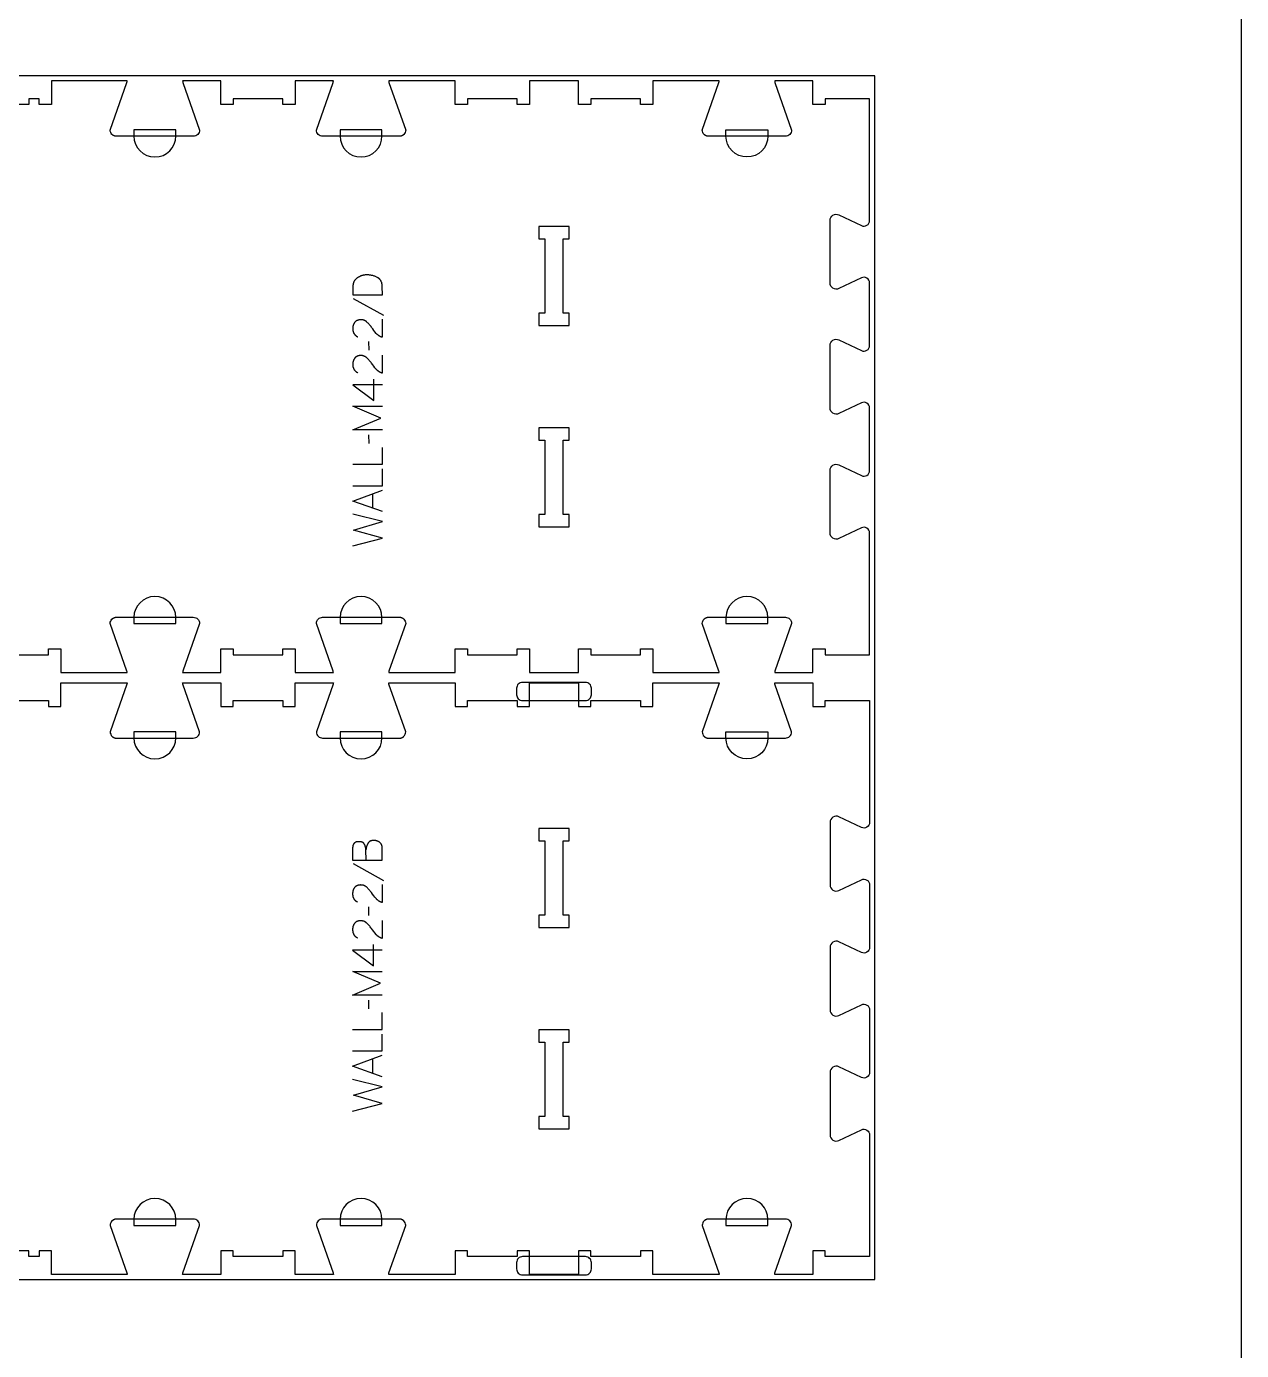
# Model space of a CAD drawing. Extents: x 0 to 4485, y 0 to 10771.
# Drawn here: x 1952 to 3183, y 4278 to 5619 of the extents above; entities that cross this region are included whole.
import ezdxf

# ---------------------------------------------------------------- set-up
doc = ezdxf.new("R2010")
doc.units = 0
for name, color, linetype in [('0_SHEET_SPRUCEPLY_2440X122', 1, 'CONTINUOUS'), ('1_ANYTOOL_1MMDEEP_LABELS_S', 2, 'CONTINUOUS'), ('3_ANYTOOL_CUTTHROUGH_INSID', 4, 'CONTINUOUS'), ('4_ANYTOOL_CUTTHROUGH_OUTSI', 5, 'CONTINUOUS'), ('5_ANYTOOL_HALF_MILL_9MM_IN', 3, 'CONTINUOUS'), ('DONOTCUT', 7, 'CONTINUOUS')]:
    doc.layers.add(name, color=color, linetype=linetype)

msp = doc.modelspace()

# ---------------------------------------------------------------- linework, layer by layer
at = {"layer": '0_SHEET_SPRUCEPLY_2440X122'}
msp.add_lwpolyline([(371.7, 5569.4), (371.7, 4349.4), (2811.7, 4349.4), (2811.7, 5569.4)], close=True, dxfattribs=at)
at = {"layer": '1_ANYTOOL_1MMDEEP_LABELS_S', "color": 2}
msp.add_lwpolyline([(2282.8, 5347.3), (2312.8, 5347.3), (2312.7, 5355.8), (2312.7, 5356.2), (2312.7, 5356.6), (2312.6, 5357), (2312.6, 5357.4), (2312.5, 5357.8), (2312.5, 5358.2), (2312.4, 5358.5), (2312.3, 5358.9), (2312.3, 5359.2), (2312.2, 5359.6), (2312.1, 5359.9), (2311.9, 5360.2), (2311.8, 5360.6), (2311.7, 5360.7), (2311.7, 5360.9), (2311.6, 5361), (2311.5, 5361.2), (2311.5, 5361.3), (2311.4, 5361.5), (2311.3, 5361.6), (2311.2, 5361.8), (2311.1, 5361.9), (2311.1, 5362), (2311, 5362.2), (2310.9, 5362.3), (2310.8, 5362.4), (2310.7, 5362.6), (2310.6, 5362.7), (2310.5, 5362.8), (2310.4, 5362.9), (2310.3, 5363.1), (2310.2, 5363.2), (2310.1, 5363.3), (2309.9, 5363.4), (2309.8, 5363.5), (2309.7, 5363.6), (2309.6, 5363.7), (2309.5, 5363.9), (2309.3, 5364), (2309.2, 5364.1), (2309.1, 5364.2), (2309, 5364.3), (2308.8, 5364.4), (2308.7, 5364.5), (2308.5, 5364.6), (2308.3, 5364.7), (2308, 5364.9), (2307.7, 5365.1), (2307, 5365.4), (2306.4, 5365.7), (2305.8, 5366), (2305.2, 5366.2), (2304.5, 5366.5), (2303.9, 5366.7), (2303.2, 5366.9), (2302.6, 5367), (2301.9, 5367.2), (2301.2, 5367.3), (2300.5, 5367.4), (2299.9, 5367.5), (2299.2, 5367.6), (2298.5, 5367.7), (2297.8, 5367.7), (2297.1, 5367.7), (2296.5, 5367.7), (2295.9, 5367.7), (2295.3, 5367.6), (2294.7, 5367.5), (2294.2, 5367.5), (2293.9, 5367.4), (2293.6, 5367.4), (2293.3, 5367.3), (2293, 5367.2), (2292.8, 5367.2), (2292.5, 5367.1), (2292.2, 5367), (2291.9, 5366.9), (2291.7, 5366.8), (2291.4, 5366.7), (2291.1, 5366.6), (2290.8, 5366.5), (2290.6, 5366.4), (2290.3, 5366.3), (2289.8, 5366.1), (2289.3, 5365.8), (2288.8, 5365.5), (2288.3, 5365.2), (2287.9, 5365), (2287.7, 5364.8), (2287.4, 5364.6), (2287.1, 5364.4), (2286.8, 5364.2), (2286.6, 5364), (2286.3, 5363.8), (2286.1, 5363.6), (2285.8, 5363.3), (2285.6, 5363.1), (2285.4, 5362.9), (2285.2, 5362.7), (2285, 5362.4), (2284.8, 5362.2), (2284.6, 5361.9), (2284.5, 5361.7), (2284.3, 5361.4), (2284.2, 5361.2), (2284, 5360.9), (2283.9, 5360.7), (2283.8, 5360.4), (2283.7, 5360.2), (2283.6, 5359.9), (2283.5, 5359.6), (2283.4, 5359.3), (2283.3, 5359.1), (2283.2, 5358.8), (2283.2, 5358.5), (2283.1, 5358.2), (2283.1, 5357.9), (2283.1, 5357.6), (2283, 5357.3), (2282.9, 5354.9), (2282.9, 5352.4), (2282.8, 5349.9)], close=True, dxfattribs=at)
for points in [[(2283.2, 5343.9), (2314, 5326.7)], [(2312.7, 5322.7), (2312.7, 5304.4), (2312.2, 5304.5), (2312, 5304.6), (2311.8, 5304.7), (2311.6, 5304.8), (2311.3, 5304.8), (2311.1, 5304.9), (2310.9, 5305), (2310.7, 5305.1), (2310.5, 5305.2), (2310.3, 5305.3), (2310.1, 5305.4), (2309.9, 5305.6), (2309.7, 5305.7), (2309.5, 5305.8), (2309.3, 5305.9), (2309.1, 5306.1), (2308.9, 5306.2), (2308.7, 5306.3), (2308.6, 5306.5), (2308.4, 5306.6), (2308.2, 5306.8), (2308, 5306.9), (2307.8, 5307.1), (2307.7, 5307.2), (2307.5, 5307.4), (2307.3, 5307.5), (2307.2, 5307.7), (2307, 5307.9), (2306.8, 5308), (2306.5, 5308.4), (2305.3, 5309.9), (2304.1, 5311.4), (2303, 5312.9), (2301.8, 5314.4), (2301.3, 5315.2), (2300.7, 5315.9), (2300.1, 5316.6), (2299.5, 5317.3), (2299, 5318), (2298.4, 5318.6), (2297.7, 5319.2), (2297.1, 5319.8), (2297, 5320), (2296.8, 5320.1), (2296.6, 5320.3), (2296.5, 5320.4), (2296.3, 5320.5), (2296.2, 5320.6), (2296, 5320.7), (2295.8, 5320.9), (2295.6, 5321), (2295.5, 5321.1), (2295.3, 5321.2), (2295.1, 5321.3), (2294.9, 5321.4), (2294.7, 5321.4), (2294.5, 5321.5), (2294.4, 5321.6), (2294.2, 5321.7), (2294, 5321.7), (2293.8, 5321.8), (2293.6, 5321.9), (2293.4, 5321.9), (2293.2, 5322), (2293, 5322), (2292.7, 5322), (2292.5, 5322.1), (2292.3, 5322.1), (2292.1, 5322.1), (2291.9, 5322.1), (2291.7, 5322.2), (2291.4, 5322.2), (2291.2, 5322.2), (2291, 5322.2), (2290.7, 5322.2), (2290.5, 5322.2), (2290.3, 5322.2), (2290, 5322.1), (2289.8, 5322.1), (2289.6, 5322.1), (2289.3, 5322.1), (2289.1, 5322), (2288.9, 5322), (2288.7, 5321.9), (2288.5, 5321.9), (2288.2, 5321.8), (2288, 5321.8), (2287.8, 5321.7), (2287.6, 5321.6), (2287.5, 5321.6), (2287.3, 5321.5), (2287.1, 5321.4), (2286.9, 5321.3), (2286.7, 5321.2), (2286.5, 5321.1), (2286.4, 5321), (2286.2, 5320.9), (2286, 5320.8), (2285.9, 5320.6), (2285.7, 5320.5), (2285.6, 5320.4), (2285.4, 5320.3), (2285.3, 5320.1), (2285.1, 5320), (2285, 5319.8), (2284.9, 5319.7), (2284.7, 5319.5), (2284.6, 5319.3), (2284.5, 5319.2), (2284.4, 5319), (2284.3, 5318.8), (2284.2, 5318.7), (2284.1, 5318.5), (2283.9, 5318.3), (2283.9, 5318.1), (2283.8, 5317.9), (2283.7, 5317.8), (2283.6, 5317.6), (2283.5, 5317.4), (2283.4, 5317.2), (2283.4, 5317), (2283.3, 5316.8), (2283.2, 5316.6), (2283.2, 5316.4), (2283.1, 5316.2), (2283.1, 5316), (2283, 5315.8), (2283, 5315.6), (2282.9, 5315.3), (2282.9, 5315.1), (2282.9, 5314.9), (2282.8, 5314.7), (2282.8, 5314.4), (2282.8, 5314.2), (2282.8, 5314), (2282.8, 5313.7), (2282.8, 5313.3), (2282.8, 5312.9), (2282.8, 5312.5), (2282.8, 5312.2), (2282.8, 5311.8), (2282.9, 5311.5), (2282.9, 5311.2), (2283, 5310.8), (2283.1, 5310.5), (2283.2, 5310.2), (2283.2, 5310.1), (2283.3, 5309.9), (2283.3, 5309.8), (2283.4, 5309.6), (2283.4, 5309.5), (2283.5, 5309.3), (2283.5, 5309.2), (2283.6, 5309), (2283.7, 5308.9), (2283.7, 5308.7), (2283.8, 5308.6), (2283.9, 5308.5), (2284, 5308.3), (2284, 5308.2), (2284.1, 5308.1), (2284.2, 5307.9), (2284.3, 5307.8), (2284.4, 5307.7), (2284.5, 5307.6), (2284.6, 5307.4), (2284.7, 5307.3), (2284.8, 5307.2), (2284.9, 5307.1), (2285, 5306.9), (2285.1, 5306.8), (2285.2, 5306.7), (2285.3, 5306.6), (2285.4, 5306.5), (2285.5, 5306.4), (2285.6, 5306.3), (2285.8, 5306.2), (2285.9, 5306.1), (2286.1, 5305.9), (2286.4, 5305.7), (2286.7, 5305.5), (2287, 5305.3), (2287.3, 5305.1), (2287.6, 5305), (2287.9, 5304.8)], [(2298.9, 5300.1), (2299, 5291.3)], [(2312.7, 5286.4), (2312.7, 5268.1), (2312.2, 5268.2), (2312, 5268.3), (2311.8, 5268.4), (2311.6, 5268.5), (2311.3, 5268.5), (2311.1, 5268.6), (2310.9, 5268.7), (2310.7, 5268.8), (2310.5, 5268.9), (2310.3, 5269), (2310.1, 5269.1), (2309.9, 5269.3), (2309.7, 5269.4), (2309.5, 5269.5), (2309.3, 5269.6), (2309.1, 5269.8), (2308.9, 5269.9), (2308.7, 5270), (2308.6, 5270.2), (2308.4, 5270.3), (2308.2, 5270.5), (2308, 5270.6), (2307.8, 5270.8), (2307.7, 5270.9), (2307.5, 5271.1), (2307.3, 5271.2), (2307.2, 5271.4), (2307, 5271.6), (2306.8, 5271.7), (2306.5, 5272.1), (2305.3, 5273.6), (2304.1, 5275.1), (2303, 5276.6), (2301.8, 5278.1), (2301.3, 5278.9), (2300.7, 5279.6), (2300.1, 5280.3), (2299.5, 5281), (2299, 5281.7), (2298.4, 5282.3), (2297.7, 5282.9), (2297.1, 5283.5), (2297, 5283.7), (2296.8, 5283.8), (2296.6, 5284), (2296.5, 5284.1), (2296.3, 5284.2), (2296.2, 5284.3), (2296, 5284.4), (2295.8, 5284.6), (2295.6, 5284.7), (2295.5, 5284.8), (2295.3, 5284.9), (2295.1, 5285), (2294.9, 5285.1), (2294.7, 5285.1), (2294.5, 5285.2), (2294.4, 5285.3), (2294.2, 5285.4), (2294, 5285.4), (2293.8, 5285.5), (2293.6, 5285.6), (2293.4, 5285.6), (2293.2, 5285.7), (2293, 5285.7), (2292.7, 5285.7), (2292.5, 5285.8), (2292.3, 5285.8), (2292.1, 5285.8), (2291.9, 5285.8), (2291.7, 5285.9), (2291.4, 5285.9), (2291.2, 5285.9), (2291, 5285.9), (2290.7, 5285.9), (2290.5, 5285.9), (2290.3, 5285.9), (2290, 5285.8), (2289.8, 5285.8), (2289.6, 5285.8), (2289.3, 5285.8), (2289.1, 5285.7), (2288.9, 5285.7), (2288.7, 5285.6), (2288.5, 5285.6), (2288.2, 5285.5), (2288, 5285.5), (2287.8, 5285.4), (2287.6, 5285.3), (2287.5, 5285.3), (2287.3, 5285.2), (2287.1, 5285.1), (2286.9, 5285), (2286.7, 5284.9), (2286.5, 5284.8), (2286.4, 5284.7), (2286.2, 5284.6), (2286, 5284.5), (2285.9, 5284.3), (2285.7, 5284.2), (2285.6, 5284.1), (2285.4, 5284), (2285.3, 5283.8), (2285.1, 5283.7), (2285, 5283.5), (2284.9, 5283.4), (2284.7, 5283.2), (2284.6, 5283), (2284.5, 5282.9), (2284.4, 5282.7), (2284.3, 5282.5), (2284.2, 5282.4), (2284.1, 5282.2), (2283.9, 5282), (2283.9, 5281.8), (2283.8, 5281.6), (2283.7, 5281.5), (2283.6, 5281.3), (2283.5, 5281.1), (2283.4, 5280.9), (2283.4, 5280.7), (2283.3, 5280.5), (2283.2, 5280.3), (2283.2, 5280.1), (2283.1, 5279.9), (2283.1, 5279.7), (2283, 5279.5), (2283, 5279.3), (2282.9, 5279), (2282.9, 5278.8), (2282.9, 5278.6), (2282.8, 5278.4), (2282.8, 5278.1), (2282.8, 5277.9), (2282.8, 5277.7), (2282.8, 5277.4), (2282.8, 5277), (2282.8, 5276.6), (2282.8, 5276.2), (2282.8, 5275.9), (2282.8, 5275.5), (2282.9, 5275.2), (2282.9, 5274.9), (2283, 5274.5), (2283.1, 5274.2), (2283.2, 5273.9), (2283.2, 5273.8), (2283.3, 5273.6), (2283.3, 5273.5), (2283.4, 5273.3), (2283.4, 5273.2), (2283.5, 5273), (2283.5, 5272.9), (2283.6, 5272.7), (2283.7, 5272.6), (2283.7, 5272.4), (2283.8, 5272.3), (2283.9, 5272.2), (2284, 5272), (2284, 5271.9), (2284.1, 5271.8), (2284.2, 5271.6), (2284.3, 5271.5), (2284.4, 5271.4), (2284.5, 5271.3), (2284.6, 5271.1), (2284.7, 5271), (2284.8, 5270.9), (2284.9, 5270.8), (2285, 5270.6), (2285.1, 5270.5), (2285.2, 5270.4), (2285.3, 5270.3), (2285.4, 5270.2), (2285.5, 5270.1), (2285.6, 5270), (2285.8, 5269.9), (2285.9, 5269.8), (2286.1, 5269.6), (2286.4, 5269.4), (2286.7, 5269.2), (2287, 5269), (2287.3, 5268.8), (2287.6, 5268.7), (2287.9, 5268.5)], [(2304.1, 5240.2), (2304.1, 5261.9)], [(2312.8, 5256.1), (2282.7, 5256.2), (2304.1, 5240.2)], [(2312.8, 5210.6), (2282.8, 5210.6), (2311.1, 5222.6), (2282.9, 5234.6), (2312.8, 5234.6)], [(2298.9, 5205.4), (2299, 5196.7)], [(2282.8, 5175.7), (2312.8, 5175.7), (2312.8, 5192.8)], [(2282.8, 5153.9), (2312.8, 5153.9), (2312.8, 5171)], [(2312.8, 5127.7), (2282.8, 5138.5), (2312.8, 5149.6)], [(2303.2, 5131.1), (2303.2, 5146)], [(2282.8, 5092.9), (2312.8, 5100.7), (2283.7, 5109.1), (2312.8, 5117.6), (2282.8, 5125.1)], [(2282.6, 4774.5), (2312.6, 4774.5), (2312.6, 4784.2), (2312.7, 4786.7), (2312.7, 4786.9), (2312.7, 4787.1), (2312.7, 4787.4), (2312.7, 4787.6), (2312.7, 4787.8), (2312.6, 4788), (2312.6, 4788.2), (2312.6, 4788.4), (2312.5, 4788.6), (2312.5, 4788.8), (2312.4, 4789), (2312.4, 4789.2), (2312.3, 4789.4), (2312.2, 4789.6), (2312.2, 4789.8), (2312.1, 4790), (2312, 4790.1), (2311.9, 4790.3), (2311.8, 4790.5), (2311.7, 4790.7), (2311.6, 4790.8), (2311.5, 4791), (2311.4, 4791.2), (2311.3, 4791.3), (2311.1, 4791.5), (2311, 4791.6), (2310.9, 4791.8), (2310.7, 4791.9), (2310.6, 4792), (2310.4, 4792.2), (2310.3, 4792.3), (2310.1, 4792.5), (2309.9, 4792.6), (2309.7, 4792.7), (2309.6, 4792.8), (2309.4, 4792.9), (2309.2, 4793.1), (2309, 4793.2), (2308.9, 4793.3), (2308.7, 4793.4), (2308.5, 4793.5), (2308.3, 4793.5), (2308.2, 4793.6), (2308, 4793.7), (2307.8, 4793.8), (2307.6, 4793.9), (2307.4, 4793.9), (2307.2, 4794), (2307, 4794.1), (2306.8, 4794.1), (2306.7, 4794.2), (2306.5, 4794.2), (2306.3, 4794.3), (2306.1, 4794.3), (2305.9, 4794.4), (2305.7, 4794.4), (2305.5, 4794.4), (2305.3, 4794.5), (2305.1, 4794.5), (2304.9, 4794.5), (2304.7, 4794.5), (2304.5, 4794.5), (2304.3, 4794.5), (2304.1, 4794.5), (2303.8, 4794.5), (2303.6, 4794.5), (2303.3, 4794.5), (2303.1, 4794.5), (2302.9, 4794.5), (2302.6, 4794.4), (2302.4, 4794.4), (2302.2, 4794.3), (2302, 4794.3), (2301.7, 4794.2), (2301.5, 4794.2), (2301.3, 4794.1), (2301.1, 4794), (2300.9, 4794), (2300.8, 4793.9), (2300.6, 4793.8), (2300.5, 4793.8), (2300.4, 4793.7), (2300.3, 4793.7), (2300.2, 4793.6), (2300.1, 4793.6), (2300, 4793.5), (2300, 4793.4), (2299.9, 4793.4), (2299.8, 4793.3), (2299.7, 4793.3), (2299.6, 4793.2), (2299.6, 4793.2), (2299.5, 4793.1), (2299.4, 4793), (2299.3, 4793), (2299.3, 4792.9), (2299.2, 4792.8), (2299.1, 4792.8), (2299, 4792.7), (2299, 4792.6), (2298.9, 4792.5), (2298.8, 4792.5), (2298.7, 4792.3), (2298.6, 4792.1), (2298.4, 4792), (2298.3, 4791.8), (2298.2, 4791.6), (2298, 4791.2), (2297.8, 4790.9), (2297.6, 4790.5), (2297.4, 4790.1), (2297.3, 4789.7), (2297.1, 4789.3), (2296.9, 4788.9), (2296.8, 4788.5), (2296.7, 4788.1), (2296.6, 4787.7), (2296.5, 4787.2), (2296.4, 4786.8), (2296.3, 4786.4), (2296.2, 4785.9), (2296.2, 4785.5), (2296.1, 4785)], [(2296.3, 4774.5), (2296.1, 4785), (2296.1, 4785.4), (2296.1, 4785.8), (2296, 4786.2), (2296, 4786.6), (2295.9, 4787), (2295.8, 4787.3), (2295.7, 4787.7), (2295.6, 4788.1), (2295.5, 4788.4), (2295.4, 4788.8), (2295.3, 4789.1), (2295.2, 4789.4), (2295, 4789.8), (2294.9, 4790.1), (2294.7, 4790.4), (2294.6, 4790.7), (2294.5, 4790.8), (2294.5, 4790.9), (2294.4, 4791), (2294.4, 4791), (2294.3, 4791.1), (2294.3, 4791.2), (2294.2, 4791.3), (2294.2, 4791.3), (2294.1, 4791.4), (2294.1, 4791.5), (2294, 4791.5), (2294, 4791.6), (2293.9, 4791.7), (2293.9, 4791.7), (2293.8, 4791.8), (2293.7, 4791.8), (2293.7, 4791.9), (2293.6, 4791.9), (2293.5, 4792), (2293.5, 4792.1), (2293.4, 4792.1), (2293.3, 4792.2), (2293.2, 4792.2), (2293.2, 4792.3), (2293.1, 4792.3), (2293, 4792.4), (2292.9, 4792.4), (2292.9, 4792.5), (2292.8, 4792.5), (2292.7, 4792.5), (2292.6, 4792.6), (2292.5, 4792.6), (2292.4, 4792.7), (2292.3, 4792.7), (2292.2, 4792.8), (2292, 4792.8), (2291.8, 4792.9), (2291.6, 4792.9), (2291.4, 4793), (2291.2, 4793), (2291, 4793.1), (2290.8, 4793.1), (2290.5, 4793.2), (2290.3, 4793.2), (2290.1, 4793.2), (2289.8, 4793.2), (2289.6, 4793.2), (2289.3, 4793.2), (2289.1, 4793.2), (2288.7, 4793.2), (2288.5, 4793.2), (2288.3, 4793.2), (2288.1, 4793.2), (2287.9, 4793.2), (2287.7, 4793.2), (2287.6, 4793.1), (2287.4, 4793.1), (2287.2, 4793.1), (2287, 4793), (2286.9, 4793), (2286.7, 4793), (2286.5, 4792.9), (2286.4, 4792.9), (2286.2, 4792.8), (2286.1, 4792.8), (2285.9, 4792.7), (2285.8, 4792.7), (2285.7, 4792.6), (2285.5, 4792.5), (2285.4, 4792.5), (2285.3, 4792.4), (2285.1, 4792.3), (2285, 4792.2), (2284.9, 4792.1), (2284.8, 4792.1), (2284.6, 4792), (2284.5, 4791.9), (2284.4, 4791.8), (2284.3, 4791.7), (2284.2, 4791.6), (2284.1, 4791.5), (2284, 4791.4), (2283.9, 4791.2), (2283.8, 4791.1), (2283.7, 4791), (2283.7, 4790.9), (2283.6, 4790.8), (2283.5, 4790.6), (2283.4, 4790.5), (2283.4, 4790.4), (2283.3, 4790.2), (2283.2, 4790.1), (2283.2, 4789.9), (2283.1, 4789.8), (2283.1, 4789.6), (2283, 4789.5), (2283, 4789.3), (2282.9, 4789.2), (2282.9, 4789), (2282.8, 4788.8), (2282.8, 4788.7), (2282.8, 4788.5), (2282.7, 4788.3), (2282.7, 4788.1), (2282.7, 4787.9), (2282.7, 4787.8), (2282.6, 4787.6), (2282.6, 4787.4), (2282.6, 4787), (2282.6, 4786.6), (2282.6, 4774.5)], [(2283.1, 4771), (2313.8, 4753.9)], [(2312.6, 4749.8), (2312.5, 4731.5), (2312.1, 4731.7), (2311.8, 4731.8), (2311.6, 4731.8), (2311.4, 4731.9), (2311.2, 4732), (2311, 4732.1), (2310.7, 4732.2), (2310.5, 4732.3), (2310.3, 4732.4), (2310.1, 4732.5), (2309.9, 4732.6), (2309.7, 4732.7), (2309.5, 4732.9), (2309.3, 4733), (2309.1, 4733.1), (2308.9, 4733.2), (2308.8, 4733.4), (2308.6, 4733.5), (2308.4, 4733.6), (2308.2, 4733.8), (2308, 4733.9), (2307.8, 4734.1), (2307.7, 4734.2), (2307.5, 4734.4), (2307.3, 4734.5), (2307.2, 4734.7), (2307, 4734.9), (2306.8, 4735), (2306.7, 4735.2), (2306.4, 4735.6), (2305.1, 4737.1), (2304, 4738.5), (2302.8, 4740.1), (2301.7, 4741.6), (2301.1, 4742.3), (2300.5, 4743.1), (2300, 4743.8), (2299.4, 4744.5), (2298.8, 4745.1), (2298.2, 4745.8), (2297.6, 4746.4), (2297, 4747), (2296.8, 4747.1), (2296.6, 4747.3), (2296.5, 4747.4), (2296.3, 4747.6), (2296.1, 4747.7), (2296, 4747.8), (2295.8, 4747.9), (2295.6, 4748), (2295.5, 4748.1), (2295.3, 4748.2), (2295.1, 4748.3), (2294.9, 4748.4), (2294.7, 4748.5), (2294.6, 4748.6), (2294.4, 4748.7), (2294.2, 4748.8), (2294, 4748.8), (2293.8, 4748.9), (2293.6, 4749), (2293.4, 4749), (2293.2, 4749.1), (2293, 4749.1), (2292.8, 4749.2), (2292.6, 4749.2), (2292.4, 4749.2), (2292.2, 4749.3), (2291.9, 4749.3), (2291.7, 4749.3), (2291.5, 4749.3), (2291.3, 4749.3), (2291.1, 4749.4), (2290.8, 4749.4), (2290.6, 4749.4), (2290.3, 4749.3), (2290.1, 4749.3), (2289.8, 4749.3), (2289.6, 4749.3), (2289.4, 4749.3), (2289.2, 4749.2), (2288.9, 4749.2), (2288.7, 4749.2), (2288.5, 4749.1), (2288.3, 4749.1), (2288.1, 4749), (2287.9, 4748.9), (2287.7, 4748.9), (2287.5, 4748.8), (2287.3, 4748.7), (2287.1, 4748.6), (2286.9, 4748.6), (2286.7, 4748.5), (2286.5, 4748.4), (2286.4, 4748.3), (2286.2, 4748.2), (2286, 4748.1), (2285.9, 4747.9), (2285.7, 4747.8), (2285.6, 4747.7), (2285.4, 4747.6), (2285.3, 4747.4), (2285.1, 4747.3), (2285, 4747.1), (2284.8, 4747), (2284.7, 4746.8), (2284.6, 4746.7), (2284.4, 4746.5), (2284.3, 4746.3), (2284.2, 4746.2), (2284.1, 4746), (2284, 4745.8), (2283.9, 4745.7), (2283.8, 4745.5), (2283.7, 4745.3), (2283.6, 4745.1), (2283.5, 4744.9), (2283.4, 4744.7), (2283.3, 4744.6), (2283.3, 4744.4), (2283.2, 4744.2), (2283.1, 4744), (2283.1, 4743.8), (2283, 4743.6), (2282.9, 4743.4), (2282.9, 4743.2), (2282.8, 4742.9), (2282.8, 4742.7), (2282.8, 4742.5), (2282.7, 4742.3), (2282.7, 4742.1), (2282.7, 4741.8), (2282.6, 4741.6), (2282.6, 4741.4), (2282.6, 4741.2), (2282.6, 4740.9), (2282.6, 4740.4), (2282.6, 4740.1), (2282.6, 4739.7), (2282.6, 4739.4), (2282.7, 4739), (2282.7, 4738.7), (2282.8, 4738.3), (2282.8, 4738), (2282.9, 4737.7), (2283, 4737.4), (2283, 4737.2), (2283.1, 4737.1), (2283.1, 4736.9), (2283.2, 4736.8), (2283.3, 4736.6), (2283.3, 4736.5), (2283.4, 4736.3), (2283.4, 4736.2), (2283.5, 4736), (2283.6, 4735.9), (2283.6, 4735.8), (2283.7, 4735.6), (2283.8, 4735.5), (2283.9, 4735.4), (2284, 4735.2), (2284, 4735.1), (2284.1, 4735), (2284.2, 4734.8), (2284.3, 4734.7), (2284.4, 4734.6), (2284.5, 4734.5), (2284.6, 4734.4), (2284.7, 4734.2), (2284.8, 4734.1), (2284.9, 4734), (2285, 4733.9), (2285.1, 4733.8), (2285.2, 4733.7), (2285.3, 4733.6), (2285.5, 4733.5), (2285.6, 4733.3), (2285.7, 4733.2), (2286, 4733), (2286.2, 4732.8), (2286.5, 4732.7), (2286.8, 4732.5), (2287.1, 4732.3), (2287.4, 4732.1), (2287.7, 4732)], [(2298.7, 4727.2), (2298.8, 4718.5)], [(2312.6, 4713.5), (2312.5, 4695.2), (2312.1, 4695.4), (2311.8, 4695.5), (2311.6, 4695.5), (2311.4, 4695.6), (2311.2, 4695.7), (2311, 4695.8), (2310.7, 4695.9), (2310.5, 4696), (2310.3, 4696.1), (2310.1, 4696.2), (2309.9, 4696.3), (2309.7, 4696.4), (2309.5, 4696.6), (2309.3, 4696.7), (2309.1, 4696.8), (2308.9, 4696.9), (2308.8, 4697.1), (2308.6, 4697.2), (2308.4, 4697.3), (2308.2, 4697.5), (2308, 4697.6), (2307.8, 4697.8), (2307.7, 4697.9), (2307.5, 4698.1), (2307.3, 4698.2), (2307.2, 4698.4), (2307, 4698.6), (2306.8, 4698.7), (2306.7, 4698.9), (2306.4, 4699.3), (2305.1, 4700.8), (2304, 4702.2), (2302.8, 4703.8), (2301.7, 4705.3), (2301.1, 4706), (2300.5, 4706.8), (2300, 4707.5), (2299.4, 4708.2), (2298.8, 4708.8), (2298.2, 4709.5), (2297.6, 4710.1), (2297, 4710.7), (2296.8, 4710.8), (2296.6, 4711), (2296.5, 4711.1), (2296.3, 4711.3), (2296.1, 4711.4), (2296, 4711.5), (2295.8, 4711.6), (2295.6, 4711.7), (2295.5, 4711.8), (2295.3, 4711.9), (2295.1, 4712), (2294.9, 4712.1), (2294.7, 4712.2), (2294.6, 4712.3), (2294.4, 4712.4), (2294.2, 4712.5), (2294, 4712.5), (2293.8, 4712.6), (2293.6, 4712.7), (2293.4, 4712.7), (2293.2, 4712.8), (2293, 4712.8), (2292.8, 4712.9), (2292.6, 4712.9), (2292.4, 4712.9), (2292.2, 4713), (2291.9, 4713), (2291.7, 4713), (2291.5, 4713), (2291.3, 4713), (2291.1, 4713.1), (2290.8, 4713.1), (2290.6, 4713.1), (2290.3, 4713), (2290.1, 4713), (2289.8, 4713), (2289.6, 4713), (2289.4, 4713), (2289.2, 4712.9), (2288.9, 4712.9), (2288.7, 4712.9), (2288.5, 4712.8), (2288.3, 4712.8), (2288.1, 4712.7), (2287.9, 4712.6), (2287.7, 4712.6), (2287.5, 4712.5), (2287.3, 4712.4), (2287.1, 4712.3), (2286.9, 4712.3), (2286.7, 4712.2), (2286.5, 4712.1), (2286.4, 4712), (2286.2, 4711.9), (2286, 4711.8), (2285.9, 4711.6), (2285.7, 4711.5), (2285.6, 4711.4), (2285.4, 4711.3), (2285.3, 4711.1), (2285.1, 4711), (2285, 4710.8), (2284.8, 4710.7), (2284.7, 4710.5), (2284.6, 4710.4), (2284.4, 4710.2), (2284.3, 4710), (2284.2, 4709.9), (2284.1, 4709.7), (2284, 4709.5), (2283.9, 4709.4), (2283.8, 4709.2), (2283.7, 4709), (2283.6, 4708.8), (2283.5, 4708.6), (2283.4, 4708.4), (2283.3, 4708.3), (2283.3, 4708.1), (2283.2, 4707.9), (2283.1, 4707.7), (2283.1, 4707.5), (2283, 4707.3), (2282.9, 4707.1), (2282.9, 4706.9), (2282.8, 4706.6), (2282.8, 4706.4), (2282.8, 4706.2), (2282.7, 4706), (2282.7, 4705.8), (2282.7, 4705.5), (2282.6, 4705.3), (2282.6, 4705.1), (2282.6, 4704.9), (2282.6, 4704.6), (2282.6, 4704.1), (2282.6, 4703.8), (2282.6, 4703.4), (2282.6, 4703.1), (2282.7, 4702.7), (2282.7, 4702.4), (2282.8, 4702), (2282.8, 4701.7), (2282.9, 4701.4), (2283, 4701.1), (2283, 4700.9), (2283.1, 4700.8), (2283.1, 4700.6), (2283.2, 4700.5), (2283.3, 4700.3), (2283.3, 4700.2), (2283.4, 4700), (2283.4, 4699.9), (2283.5, 4699.7), (2283.6, 4699.6), (2283.6, 4699.5), (2283.7, 4699.3), (2283.8, 4699.2), (2283.9, 4699.1), (2284, 4698.9), (2284, 4698.8), (2284.1, 4698.7), (2284.2, 4698.5), (2284.3, 4698.4), (2284.4, 4698.3), (2284.5, 4698.2), (2284.6, 4698.1), (2284.7, 4697.9), (2284.8, 4697.8), (2284.9, 4697.7), (2285, 4697.6), (2285.1, 4697.5), (2285.2, 4697.4), (2285.3, 4697.3), (2285.5, 4697.2), (2285.6, 4697), (2285.7, 4696.9), (2286, 4696.7), (2286.2, 4696.5), (2286.5, 4696.4), (2286.8, 4696.2), (2287.1, 4696), (2287.4, 4695.8), (2287.7, 4695.7)], [(2312.6, 4683.3), (2282.6, 4683.4), (2303.9, 4667.3)], [(2303.9, 4667.3), (2303.9, 4689.1)], [(2312.6, 4637.8), (2282.6, 4637.8), (2311, 4649.8), (2282.7, 4661.8), (2312.6, 4661.8)], [(2298.7, 4632.6), (2298.8, 4623.8)], [(2282.6, 4602.9), (2312.6, 4602.9), (2312.6, 4620)], [(2282.6, 4581.1), (2312.6, 4581.1), (2312.6, 4598.2)], [(2312.6, 4554.8), (2282.6, 4565.7), (2312.6, 4576.8)], [(2303, 4558.3), (2303, 4573.2)], [(2282.6, 4520.1), (2312.6, 4527.8), (2283.5, 4536.3), (2312.6, 4544.8), (2282.6, 4552.3)]]:
    msp.add_lwpolyline(points, dxfattribs=at)
at = {"layer": '3_ANYTOOL_CUTTHROUGH_INSID', "color": 4}
for points in [[(2501.7, 5416.7), (2471.5, 5416.7), (2471.5, 5404.2), (2477.5, 5404.2), (2477.5, 5328.7), (2471.5, 5328.7), (2471.5, 5316.2), (2502, 5316.2), (2502, 5328.7), (2496, 5328.7), (2496, 5404.2), (2502, 5404.2), (2502, 5416.7)], [(2471.7, 5112.2), (2502, 5112.2), (2502, 5124.7), (2496, 5124.7), (2496, 5200.2), (2502, 5200.2), (2502, 5212.7), (2471.5, 5212.7), (2471.5, 5200.2), (2477.5, 5200.2), (2477.5, 5124.7), (2471.5, 5124.7), (2471.5, 5112.2)], [(2471.5, 4806.4), (2471.5, 4794.2), (2477.5, 4794.2), (2477.5, 4718.7), (2471.5, 4718.7), (2471.5, 4706.2), (2502, 4706.2), (2502, 4718.7), (2496, 4718.7), (2496, 4794.2), (2502, 4794.2), (2502, 4806.7), (2471.5, 4806.7)], [(2502, 4502.4), (2502, 4514.7), (2496, 4514.7), (2496, 4590.2), (2502, 4590.2), (2502, 4602.7), (2471.5, 4602.7), (2471.5, 4590.2), (2477.5, 4590.2), (2477.5, 4514.7), (2471.5, 4514.7), (2471.5, 4502.2), (2502, 4502.2)]]:
    msp.add_lwpolyline(points, close=True, dxfattribs=at)
at = {"layer": '4_ANYTOOL_CUTTHROUGH_OUTSI', "color": 5}
for points in [[(1924, 4982.7), (1974.5, 4982.7), (1974.5, 4988.7), (1987, 4988.7), (1987, 4988.4), (1987, 4964.7), (2036.7, 4964.7), (2054.1, 4964.7), (2054.1, 4964.7, 0.061485), (2053.9, 4966.1), (2037, 5014.3), (2037, 5014.4), (2037, 5014.4), (2037, 5014.4, -0.198912), (2038.8, 5018.8), (2038.9, 5018.9), (2039, 5019), (2039.2, 5019.1), (2039.3, 5019.2), (2039.4, 5019.3), (2039.5, 5019.4), (2039.6, 5019.5), (2039.8, 5019.6), (2039.9, 5019.7), (2040, 5019.8), (2040.2, 5019.9), (2040.3, 5019.9), (2040.4, 5020), (2040.6, 5020.1), (2040.7, 5020.1), (2040.9, 5020.2), (2041, 5020.3), (2041.1, 5020.3), (2041.3, 5020.4), (2041.4, 5020.4), (2041.6, 5020.4), (2041.7, 5020.5), (2041.9, 5020.5), (2042, 5020.6), (2042.2, 5020.6), (2042.3, 5020.6), (2042.5, 5020.6), (2042.6, 5020.6), (2042.8, 5020.7), (2042.9, 5020.7), (2043.1, 5020.7), (2043.2, 5020.7), (2121.2, 5020.7, -0.414214), (2127.5, 5014.4), (2127.5, 5014.4), (2127.5, 5014.3), (2110.6, 4966.1), (2110.6, 4966.1, 0.061485), (2110.4, 4964.7), (2149, 4964.7), (2149, 4988.7), (2161.5, 4988.7), (2161.5, 4982.7), (2212, 4982.7), (2212, 4988.7), (2224.5, 4988.7), (2224.5, 4964.7), (2263.1, 4964.7), (2263.1, 4964.7, 0.061485), (2262.8, 4966.1), (2245.9, 5014.3), (2245.9, 5014.4), (2245.9, 5014.4), (2245.9, 5014.4, -0.414214), (2252.2, 5020.7), (2330.2, 5020.7), (2330.3, 5020.7), (2330.5, 5020.7), (2330.6, 5020.7), (2330.8, 5020.6), (2330.9, 5020.6), (2331.1, 5020.6), (2331.2, 5020.6), (2331.4, 5020.6), (2331.5, 5020.5), (2331.7, 5020.5), (2331.8, 5020.4), (2332, 5020.4), (2332.1, 5020.4), (2332.3, 5020.3), (2332.4, 5020.3), (2332.5, 5020.2), (2332.7, 5020.1), (2332.8, 5020.1), (2333, 5020), (2333.1, 5019.9), (2333.2, 5019.9), (2333.4, 5019.8), (2333.5, 5019.7), (2333.6, 5019.6), (2333.8, 5019.5), (2333.9, 5019.4), (2334, 5019.3), (2334.1, 5019.2), (2334.2, 5019.1), (2334.4, 5019), (2334.5, 5018.9), (2334.6, 5018.8, -0.198912), (2336.4, 5014.4), (2336.4, 5014.4), (2336.4, 5014.3), (2319.5, 4966.1), (2319.5, 4966.1, 0.061485), (2319.3, 4964.7), (2386.5, 4964.7), (2386.5, 4988.7), (2399, 4988.7), (2399, 4982.7), (2449.5, 4982.7), (2449.5, 4988.7), (2462, 4988.7), (2462, 4964.7), (2511.5, 4964.7), (2511.5, 4988.7), (2524, 4988.7), (2524, 4982.7), (2574.5, 4982.7), (2574.5, 4988.7), (2587, 4988.7), (2587, 4964.7), (2636.7, 4964.7), (2654.1, 4964.7), (2654.1, 4964.7, 0.061486), (2653.9, 4966.1), (2637, 5014.3), (2637, 5014.4), (2637, 5014.4), (2637, 5014.4, -0.198912), (2638.8, 5018.8), (2638.9, 5018.9), (2639, 5019), (2639.2, 5019.1), (2639.3, 5019.2), (2639.4, 5019.3), (2639.5, 5019.4), (2639.6, 5019.5), (2639.8, 5019.6), (2639.9, 5019.7), (2640, 5019.8), (2640.2, 5019.9), (2640.3, 5019.9), (2640.4, 5020), (2640.6, 5020.1), (2640.7, 5020.1), (2640.9, 5020.2), (2641, 5020.3), (2641.1, 5020.3), (2641.3, 5020.4), (2641.4, 5020.4), (2641.6, 5020.4), (2641.7, 5020.5), (2641.9, 5020.5), (2642, 5020.6), (2642.2, 5020.6), (2642.3, 5020.6), (2642.5, 5020.6), (2642.6, 5020.6), (2642.8, 5020.7), (2642.9, 5020.7), (2643.1, 5020.7), (2643.2, 5020.7), (2721.2, 5020.7, -0.414214), (2727.5, 5014.4), (2727.5, 5014.4), (2727.5, 5014.3), (2710.6, 4966.1), (2710.6, 4966.1, 0.061485), (2710.4, 4964.7), (2749, 4964.7), (2749, 4988.7), (2761.5, 4988.7), (2761.5, 4982.7), (2806.5, 4982.7), (2806.5, 5106.1), (2806.5, 5106.1, 0.551268), (2798.2, 5111.3), (2775.4, 5100.4, -0.551268), (2766.5, 5106), (2766.5, 5169.4, -0.551268), (2775.4, 5175.1), (2798.2, 5164.2, 0.551268), (2806.5, 5169.4), (2806.5, 5232.8, 0.551268), (2798.2, 5238), (2775.4, 5227.1, -0.551268), (2766.5, 5232.7), (2766.5, 5296.1, -0.551268), (2775.4, 5301.8), (2798.2, 5290.9, 0.551268), (2806.5, 5296.1), (2806.5, 5359.5, 0.551268), (2798.2, 5364.7), (2775.4, 5353.8, -0.551268), (2766.5, 5359.4), (2766.5, 5422.8, -0.551268), (2775.4, 5428.5), (2798.2, 5417.6, 0.257375), (2803.8, 5417.9, 0.257375), (2806.5, 5422.8), (2806.5, 5546.2), (2761.5, 5546.2), (2761.5, 5540.2), (2749, 5540.2), (2749, 5564.2), (2710.4, 5564.2), (2710.4, 5564.2, 0.061485), (2710.6, 5562.8), (2727.5, 5514.5), (2727.5, 5514.5), (2727.5, 5514.4), (2727.5, 5514.4, -0.414214), (2721.2, 5508.2), (2643.2, 5508.2), (2643.1, 5508.2), (2642.9, 5508.2), (2642.8, 5508.2), (2642.6, 5508.2), (2642.5, 5508.2), (2642.3, 5508.2), (2642.2, 5508.3), (2642, 5508.3), (2641.9, 5508.3), (2641.7, 5508.4), (2641.6, 5508.4), (2641.4, 5508.4), (2641.3, 5508.5), (2641.1, 5508.5), (2641, 5508.6), (2640.9, 5508.6), (2640.7, 5508.7), (2640.6, 5508.8), (2640.4, 5508.8), (2640.3, 5508.9), (2640.2, 5509), (2640, 5509.1), (2639.9, 5509.1), (2639.8, 5509.2), (2639.6, 5509.3), (2639.5, 5509.4), (2639.4, 5509.5), (2639.3, 5509.6), (2639.2, 5509.7), (2639, 5509.8), (2638.9, 5509.9), (2638.8, 5510, -0.198912), (2637, 5514.4), (2637, 5514.5), (2637, 5514.5), (2653.9, 5562.8), (2653.9, 5562.8, 0.061485), (2654.1, 5564.2), (2636.7, 5564.2), (2587, 5564.2), (2587, 5540.2), (2574.5, 5540.2), (2574.5, 5546.2), (2524, 5546.2), (2524, 5540.2), (2511.5, 5540.2), (2511.5, 5564.2), (2462, 5564.2), (2462, 5540.2), (2449.5, 5540.2), (2449.5, 5546.2), (2399, 5546.2), (2399, 5540.2), (2386.5, 5540.2), (2386.5, 5564.2), (2319.3, 5564.2), (2319.3, 5564.2, 0.061485), (2319.5, 5562.8), (2336.4, 5514.5), (2336.4, 5514.5), (2336.4, 5514.4), (2336.4, 5514.4, -0.198912), (2334.6, 5510), (2334.5, 5509.9), (2334.4, 5509.8), (2334.2, 5509.7), (2334.1, 5509.6), (2334, 5509.5), (2333.9, 5509.4), (2333.8, 5509.3), (2333.6, 5509.2), (2333.5, 5509.1), (2333.4, 5509.1), (2333.2, 5509), (2333.1, 5508.9), (2333, 5508.8), (2332.8, 5508.8), (2332.7, 5508.7), (2332.5, 5508.6), (2332.4, 5508.6), (2332.3, 5508.5), (2332.1, 5508.5), (2332, 5508.4), (2331.8, 5508.4), (2331.7, 5508.4), (2331.5, 5508.3), (2331.4, 5508.3), (2331.2, 5508.3), (2331.1, 5508.2), (2330.9, 5508.2), (2330.8, 5508.2), (2330.6, 5508.2), (2330.5, 5508.2), (2330.3, 5508.2), (2330.2, 5508.2), (2252.2, 5508.2, -0.414214), (2245.9, 5514.4), (2245.9, 5514.5), (2245.9, 5514.5), (2262.8, 5562.8), (2262.8, 5562.8, 0.061485), (2263.1, 5564.2), (2224.5, 5564.2), (2224.5, 5540.2), (2212, 5540.2), (2212, 5546.2), (2161.5, 5546.2), (2161.5, 5540.2), (2149, 5540.2), (2149, 5564.2), (2110.4, 5564.2), (2110.4, 5564.2, 0.061485), (2110.6, 5562.8), (2127.5, 5514.5), (2127.5, 5514.5), (2127.5, 5514.4), (2127.5, 5514.4, -0.414214), (2121.2, 5508.2), (2043.2, 5508.2), (2043.1, 5508.2), (2042.9, 5508.2), (2042.8, 5508.2), (2042.6, 5508.2), (2042.5, 5508.2), (2042.3, 5508.2), (2042.2, 5508.3), (2042, 5508.3), (2041.9, 5508.3), (2041.7, 5508.4), (2041.6, 5508.4), (2041.4, 5508.4), (2041.3, 5508.5), (2041.1, 5508.5), (2041, 5508.6), (2040.9, 5508.6), (2040.7, 5508.7), (2040.6, 5508.8), (2040.4, 5508.8), (2040.3, 5508.9), (2040.2, 5509), (2040, 5509.1), (2039.9, 5509.1), (2039.8, 5509.2), (2039.6, 5509.3), (2039.5, 5509.4), (2039.4, 5509.5), (2039.3, 5509.6), (2039.2, 5509.7), (2039, 5509.8), (2038.9, 5509.9), (2038.8, 5510, -0.198912), (2037, 5514.4), (2037, 5514.5), (2037, 5514.5), (2053.9, 5562.8), (2053.9, 5562.8, 0.061485), (2054.1, 5564.2), (2036.7, 5564.2), (1977.4, 5564.2), (1977.4, 5540.2), (1964.9, 5540.2), (1964.9, 5546.2), (1954.4, 5546.2), (1954.4, 5540.2), (1941.9, 5540.2)], [(1924, 4936.2), (1974.5, 4936.2), (1974.5, 4930.2), (1987, 4930.2), (1987, 4954.2), (2054.1, 4954.2), (2054.1, 4954.2, -0.061485), (2053.9, 4952.8), (2037, 4904.5), (2037, 4904.5), (2037, 4904.4), (2037, 4904.4, 0.198912), (2038.8, 4900), (2038.9, 4899.9), (2039, 4899.8), (2039.2, 4899.7), (2039.3, 4899.6), (2039.4, 4899.5), (2039.5, 4899.4), (2039.6, 4899.3), (2039.8, 4899.2), (2039.9, 4899.1), (2040, 4899.1), (2040.2, 4899), (2040.3, 4898.9), (2040.4, 4898.8), (2040.6, 4898.8), (2040.7, 4898.7), (2040.9, 4898.6), (2041, 4898.6), (2041.1, 4898.5), (2041.3, 4898.5), (2041.4, 4898.4), (2041.6, 4898.4), (2041.7, 4898.4), (2041.9, 4898.3), (2042, 4898.3), (2042.2, 4898.3), (2042.3, 4898.2), (2042.5, 4898.2), (2042.6, 4898.2), (2042.8, 4898.2), (2042.9, 4898.2), (2043.1, 4898.2), (2043.2, 4898.2), (2121.2, 4898.2, 0.414214), (2127.5, 4904.4), (2127.5, 4904.5), (2127.5, 4904.5), (2110.6, 4952.8), (2110.6, 4952.8, -0.061485), (2110.4, 4954.2), (2149, 4954.2), (2149, 4930.2), (2161.5, 4930.2), (2161.5, 4936.2), (2212, 4936.2), (2212, 4930.2), (2224.5, 4930.2), (2224.5, 4954.2), (2263.1, 4954.2), (2263.1, 4954.2, -0.061485), (2262.8, 4952.8), (2245.9, 4904.5), (2245.9, 4904.5), (2245.9, 4904.4), (2245.9, 4904.4, 0.414214), (2252.2, 4898.2), (2330.2, 4898.2), (2330.3, 4898.2), (2330.5, 4898.2), (2330.6, 4898.2), (2330.8, 4898.2), (2330.9, 4898.2), (2331.1, 4898.2), (2331.2, 4898.3), (2331.4, 4898.3), (2331.5, 4898.3), (2331.7, 4898.4), (2331.8, 4898.4), (2332, 4898.4), (2332.1, 4898.5), (2332.3, 4898.5), (2332.4, 4898.6), (2332.5, 4898.6), (2332.7, 4898.7), (2332.8, 4898.8), (2333, 4898.8), (2333.1, 4898.9), (2333.2, 4899), (2333.4, 4899.1), (2333.5, 4899.1), (2333.6, 4899.2), (2333.8, 4899.3), (2333.9, 4899.4), (2334, 4899.5), (2334.1, 4899.6), (2334.2, 4899.7), (2334.4, 4899.8), (2334.5, 4899.9), (2334.6, 4900, 0.198912), (2336.4, 4904.4), (2336.4, 4904.5), (2336.4, 4904.5), (2319.5, 4952.8), (2319.5, 4952.8, -0.061485), (2319.3, 4954.2), (2386.5, 4954.2), (2386.5, 4930.2), (2399, 4930.2), (2399, 4936.2), (2449.5, 4936.2), (2449.5, 4930.2), (2462, 4930.2), (2462, 4954.2), (2511.5, 4954.2), (2511.5, 4930.2), (2524, 4930.2), (2524, 4936.2), (2574.5, 4936.2), (2574.5, 4930.2), (2587, 4930.2), (2587, 4954.2), (2636.7, 4954.2), (2654.1, 4954.2), (2654.1, 4954.2, -0.061486), (2653.9, 4952.8), (2637, 4904.5), (2637, 4904.5), (2637, 4904.4), (2637, 4904.4, 0.198912), (2638.8, 4900), (2638.9, 4899.9), (2639, 4899.8), (2639.2, 4899.7), (2639.3, 4899.6), (2639.4, 4899.5), (2639.5, 4899.4), (2639.6, 4899.3), (2639.8, 4899.2), (2639.9, 4899.1), (2640, 4899.1), (2640.2, 4899), (2640.3, 4898.9), (2640.4, 4898.8), (2640.6, 4898.8), (2640.7, 4898.7), (2640.9, 4898.6), (2641, 4898.6), (2641.1, 4898.5), (2641.3, 4898.5), (2641.4, 4898.4), (2641.6, 4898.4), (2641.7, 4898.4), (2641.9, 4898.3), (2642, 4898.3), (2642.2, 4898.3), (2642.3, 4898.2), (2642.5, 4898.2), (2642.6, 4898.2), (2642.8, 4898.2), (2642.9, 4898.2), (2643.1, 4898.2), (2643.2, 4898.2), (2721.2, 4898.2, 0.414214), (2727.5, 4904.4), (2727.5, 4904.5), (2727.5, 4904.5), (2710.6, 4952.8), (2710.6, 4952.8, -0.061485), (2710.4, 4954.2), (2749, 4954.2), (2749, 4930.2), (2761.5, 4930.2), (2761.5, 4936.2), (2806.5, 4936.2), (2806.5, 4812.8), (2806.5, 4812.8, -0.551268), (2798.2, 4807.6), (2775.4, 4818.5, 0.551268), (2766.5, 4812.8), (2766.5, 4749.4, 0.257375), (2769.4, 4744.1, 0.257375), (2775.4, 4743.8), (2798.2, 4754.7, -0.257375), (2803.8, 4754.3, -0.257375), (2806.5, 4749.5), (2806.5, 4686.1, -0.551268), (2798.2, 4680.9), (2775.4, 4691.8, 0.551268), (2766.5, 4686.1), (2766.5, 4622.7, 0.257375), (2769.4, 4617.4, 0.257375), (2775.4, 4617.1), (2798.2, 4628, -0.551268), (2806.5, 4622.8), (2806.5, 4559.4, -0.551268), (2798.2, 4554.2), (2775.4, 4565.1, 0.257375), (2769.4, 4564.7, 0.257375), (2766.5, 4559.4), (2766.5, 4496, 0.551268), (2775.4, 4490.4), (2798.2, 4501.3, -0.257375), (2803.8, 4500.9, -0.257375), (2806.5, 4496.1), (2806.5, 4372.7), (2761.5, 4372.7), (2761.5, 4378.7), (2749, 4378.7), (2749, 4378.4), (2749, 4354.7), (2710.4, 4354.7), (2710.4, 4354.7, -0.061485), (2710.6, 4356.1), (2727.5, 4404.3), (2727.5, 4404.4), (2727.5, 4404.4), (2727.5, 4404.4, 0.414214), (2721.2, 4410.7), (2643.2, 4410.7), (2643.1, 4410.7), (2642.9, 4410.7), (2642.8, 4410.7), (2642.6, 4410.6), (2642.5, 4410.6), (2642.3, 4410.6), (2642.2, 4410.6), (2642, 4410.6), (2641.9, 4410.5), (2641.7, 4410.5), (2641.6, 4410.4), (2641.4, 4410.4), (2641.3, 4410.4), (2641.1, 4410.3), (2641, 4410.3), (2640.9, 4410.2), (2640.7, 4410.1), (2640.6, 4410.1), (2640.4, 4410), (2640.3, 4409.9), (2640.2, 4409.9), (2640, 4409.8), (2639.9, 4409.7), (2639.8, 4409.6), (2639.6, 4409.5), (2639.5, 4409.4), (2639.4, 4409.3), (2639.3, 4409.2), (2639.2, 4409.1), (2639, 4409), (2638.9, 4408.9), (2638.8, 4408.8, 0.198912), (2637, 4404.4), (2637, 4404.4), (2637, 4404.3), (2653.9, 4356.1), (2653.9, 4356.1, -0.061485), (2654.1, 4354.7), (2636.7, 4354.7), (2587, 4354.7), (2587, 4378.7), (2574.5, 4378.7), (2574.5, 4372.7), (2524, 4372.7), (2524, 4378.7), (2511.5, 4378.7), (2511.5, 4354.7), (2462, 4354.7), (2462, 4378.7), (2449.5, 4378.7), (2449.5, 4372.7), (2399, 4372.7), (2399, 4378.7), (2386.5, 4378.7), (2386.5, 4354.7), (2319.3, 4354.7), (2319.3, 4354.7, -0.061485), (2319.5, 4356.1), (2336.4, 4404.3), (2336.4, 4404.4), (2336.4, 4404.4), (2336.4, 4404.4, 0.198912), (2334.6, 4408.8), (2334.5, 4408.9), (2334.4, 4409), (2334.2, 4409.1), (2334.1, 4409.2), (2334, 4409.3), (2333.9, 4409.4), (2333.8, 4409.5), (2333.6, 4409.6), (2333.5, 4409.7), (2333.4, 4409.8), (2333.2, 4409.9), (2333.1, 4409.9), (2333, 4410), (2332.8, 4410.1), (2332.7, 4410.1), (2332.5, 4410.2), (2332.4, 4410.3), (2332.3, 4410.3), (2332.1, 4410.4), (2332, 4410.4), (2331.8, 4410.4), (2331.7, 4410.5), (2331.5, 4410.5), (2331.4, 4410.6), (2331.2, 4410.6), (2331.1, 4410.6), (2330.9, 4410.6), (2330.8, 4410.6), (2330.6, 4410.7), (2330.5, 4410.7), (2330.3, 4410.7), (2330.2, 4410.7), (2252.2, 4410.7, 0.414214), (2245.9, 4404.4), (2245.9, 4404.4), (2245.9, 4404.3), (2262.8, 4356.1), (2262.8, 4356.1, -0.061485), (2263.1, 4354.7), (2224.5, 4354.7), (2224.5, 4378.4), (2224.5, 4378.7), (2212, 4378.7), (2212, 4372.7), (2161.5, 4372.7), (2161.5, 4378.7), (2149, 4378.7), (2149, 4378.4), (2149, 4354.7), (2110.4, 4354.7), (2110.4, 4354.7, -0.061485), (2110.6, 4356.1), (2127.5, 4404.3), (2127.5, 4404.4), (2127.5, 4404.4), (2127.5, 4404.4, 0.414214), (2121.2, 4410.7), (2043.2, 4410.7), (2043.1, 4410.7), (2042.9, 4410.7), (2042.8, 4410.7), (2042.6, 4410.6), (2042.5, 4410.6), (2042.3, 4410.6), (2042.2, 4410.6), (2042, 4410.6), (2041.9, 4410.5), (2041.7, 4410.5), (2041.6, 4410.4), (2041.4, 4410.4), (2041.3, 4410.4), (2041.1, 4410.3), (2041, 4410.3), (2040.9, 4410.2), (2040.7, 4410.1), (2040.6, 4410.1), (2040.4, 4410), (2040.3, 4409.9), (2040.2, 4409.9), (2040, 4409.8), (2039.9, 4409.7), (2039.8, 4409.6), (2039.6, 4409.5), (2039.5, 4409.4), (2039.4, 4409.3), (2039.3, 4409.2), (2039.2, 4409.1), (2039, 4409), (2038.9, 4408.9), (2038.8, 4408.8, 0.198912), (2037, 4404.4), (2037, 4404.4), (2037, 4404.3), (2053.9, 4356.1), (2053.9, 4356.1, -0.061485), (2054.1, 4354.7), (2036.7, 4354.7), (1977.4, 4354.7), (1977.4, 4378.7), (1964.9, 4378.7), (1964.9, 4372.7), (1954.4, 4372.7), (1954.4, 4378.7), (1941.9, 4378.7)]]:
    msp.add_lwpolyline(points, format="xyb", dxfattribs=at)
at = {"layer": '5_ANYTOOL_HALF_MILL_9MM_IN'}
for points in [[(2061, 5508.4, 1), (2103.5, 5508.4), (2103.5, 5508.7), (2103.5, 5514.7), (2061, 5514.7), (2061, 5508.7), (2061, 5508.4)], [(2269.9, 5508.4, 1), (2312.4, 5508.4), (2312.4, 5508.7), (2312.4, 5514.7), (2269.9, 5514.7), (2269.9, 5508.7), (2269.9, 5508.4)], [(2703.5, 5508.4, -1), (2661, 5508.4), (2661, 5508.7), (2661, 5514.7), (2703.5, 5514.7), (2703.5, 5508.7), (2703.5, 5508.4)], [(2103.5, 5020.4, 1), (2061, 5020.4), (2061, 5020.2), (2061, 5014.2), (2103.5, 5014.2), (2103.5, 5020.2), (2103.5, 5020.4)], [(2312.4, 5020.4, 1), (2269.9, 5020.4), (2269.9, 5020.2), (2269.9, 5014.2), (2312.4, 5014.2), (2312.4, 5020.2), (2312.4, 5020.4)], [(2703.5, 5020.4, 1), (2661, 5020.4), (2661, 5020.2), (2661, 5014.2), (2703.5, 5014.2), (2703.5, 5020.2), (2703.5, 5020.4)], [(2454.8, 4954.7, 0.414214), (2448.8, 4948.7), (2448.8, 4942.2, 0.414214), (2454.8, 4936.2), (2518.6, 4936.2, 0.414214), (2524.6, 4942.2), (2524.6, 4948.7, 0.414214), (2518.6, 4954.7)], [(2061, 4898.4, 1), (2103.5, 4898.4), (2103.5, 4898.7), (2103.5, 4904.7), (2061, 4904.7), (2061, 4898.7), (2061, 4898.4)], [(2269.9, 4898.4, 1), (2312.4, 4898.4), (2312.4, 4898.7), (2312.4, 4904.7), (2269.9, 4904.7), (2269.9, 4898.7), (2269.9, 4898.4)], [(2703.5, 4898.4, -1), (2661, 4898.4), (2661, 4898.7), (2661, 4904.7), (2703.5, 4904.7), (2703.5, 4898.7), (2703.5, 4898.4)], [(2103.5, 4410.4, 1), (2061, 4410.4), (2061, 4410.2), (2061, 4404.2), (2103.5, 4404.2), (2103.5, 4410.2), (2103.5, 4410.4)], [(2312.4, 4410.4, 1), (2269.9, 4410.4), (2269.9, 4410.2), (2269.9, 4404.2), (2312.4, 4404.2), (2312.4, 4410.2), (2312.4, 4410.4)], [(2703.5, 4410.4, 1), (2661, 4410.4), (2661, 4410.2), (2661, 4404.2), (2703.5, 4404.2), (2703.5, 4410.2), (2703.5, 4410.4)], [(2454.8, 4372.7, 0.414214), (2448.8, 4366.7), (2448.8, 4360.2, 0.414214), (2454.8, 4354.2), (2518.6, 4354.2, 0.414214), (2524.6, 4360.2), (2524.6, 4366.7, 0.414214), (2518.6, 4372.7)]]:
    msp.add_lwpolyline(points, format="xyb", close=True, dxfattribs=at)
at = {"layer": 'DONOTCUT'}
msp.add_lwpolyline([(0, 0), (3183.4, 0), (3183.4, 7593.4), (0, 7593.4)], close=True, dxfattribs=at)

doc.saveas('drawing.dxf')
